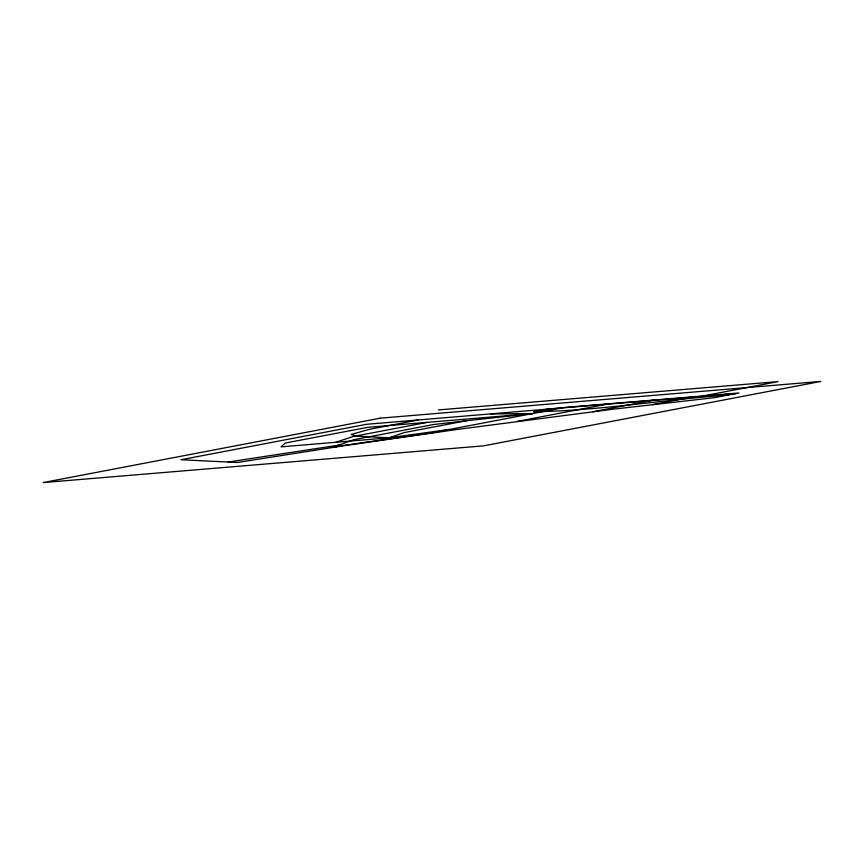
<?xml version="1.0" encoding="UTF-8"?>
<svg xmlns="http://www.w3.org/2000/svg" width="864" height="864" viewBox="0 0 864 864"><rect width="100%" height="100%" fill="white"/><g stroke="black" fill="none" stroke-linecap="round" stroke-linejoin="round"><path stroke-width="1.3" d="M335.794 442.249L353.182 436.514L427.41 422.334M418.295 419.98L369.382 429.322L351.184 434.473L356.152 436.136L389.048 437.81L449.442 429.44M532.688 413.554L466.614 420.714L404.147 432.605L389.048 437.81L281.081 446.872L285.098 443.07L368.172 427.27L532.688 413.554L490.979 413.942M428.663 433.415L564.592 407.462L739.022 392.969L714.334 397.688L614.023 409.093L456.408 429.548L342.241 445.997L237.298 462.499L180.986 459.734L366.563 424.289L562.248 407.905M517.45 421.34L609.509 403.693M592.747 411.761L654.167 400.01M652.493 404.622L693.706 396.749M703.102 395.939L778.086 381.607L438.48 409.925M228.096 462.046L338.623 445.165M432.086 432.756L334.26 446.731L329.389 446.569M466.614 420.714L433.512 424.548L353.948 439.657L334.26 446.731L336.722 446.85M728.654 394.945C663.574 399.708 598.936 410.724 533.585 411.793L547.463 409.126L735.685 393.606M380.387 418.154L43.2 482.566L483.613 445.846L820.8 381.434L380.387 418.154"/></g></svg>
